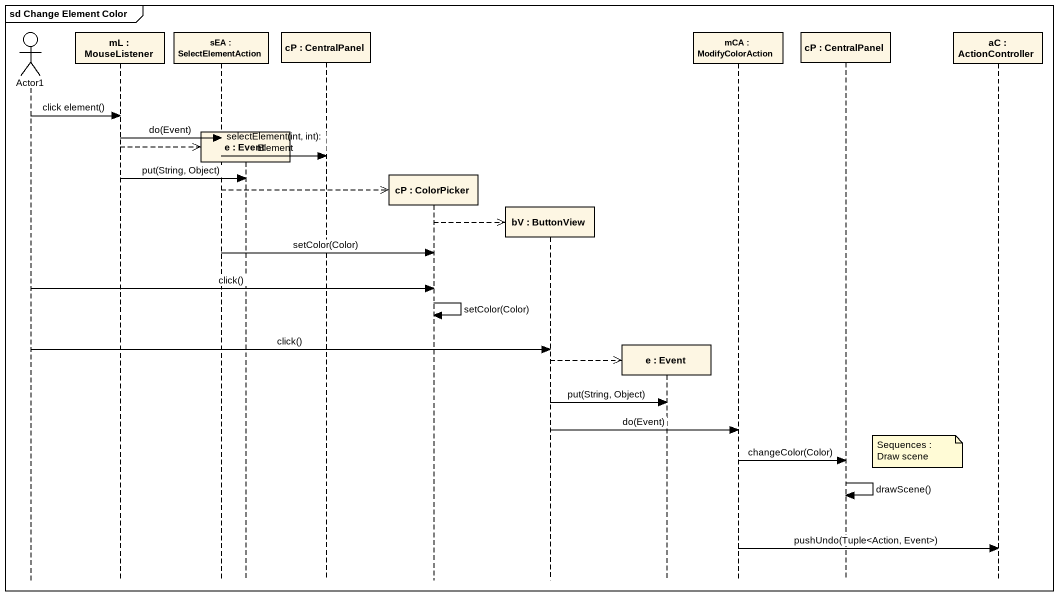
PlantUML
@startuml
mainframe sd Change Element Color
hide footbox
actor Actor1
participant "mL : MouseListener" as mL
participant "sEA : SelectElementAction" as sEA
participant "e : Event" as e
participant "cP : CentralPanel" as cP
participant "cP : ColorPicker" as cP_2
participant "bV : ButtonView" as bV
participant "e : Event" as e_2
participant "mCA : ModifyColorAction" as mCA
participant "cP : CentralPanel" as cP_3
participant "aC : ActionController" as aC

Actor1 -> mL : click element()
mL -> sEA : do(Event)
mL -->> e **
sEA -> cP : selectElement(int, int): Element
mL -> e : put(String, Object)
sEA -->> cP_2 **
cP_2 -->> bV **
sEA -> cP_2 : setColor(Color)
Actor1 -> cP_2 : click()
cP_2 -> cP_2 : setColor(Color)
Actor1 -> bV : click()
bV -->> e_2 **
bV -> e_2 : put(String, Object)
bV -> mCA : do(Event)
note right of cP_3 : Sequences : Draw scene
mCA -> cP_3 : changeColor(Color)
cP_3 -> cP_3 : drawScene()
mCA -> aC : pushUndo(Tuple<Action, Event>)
@enduml
